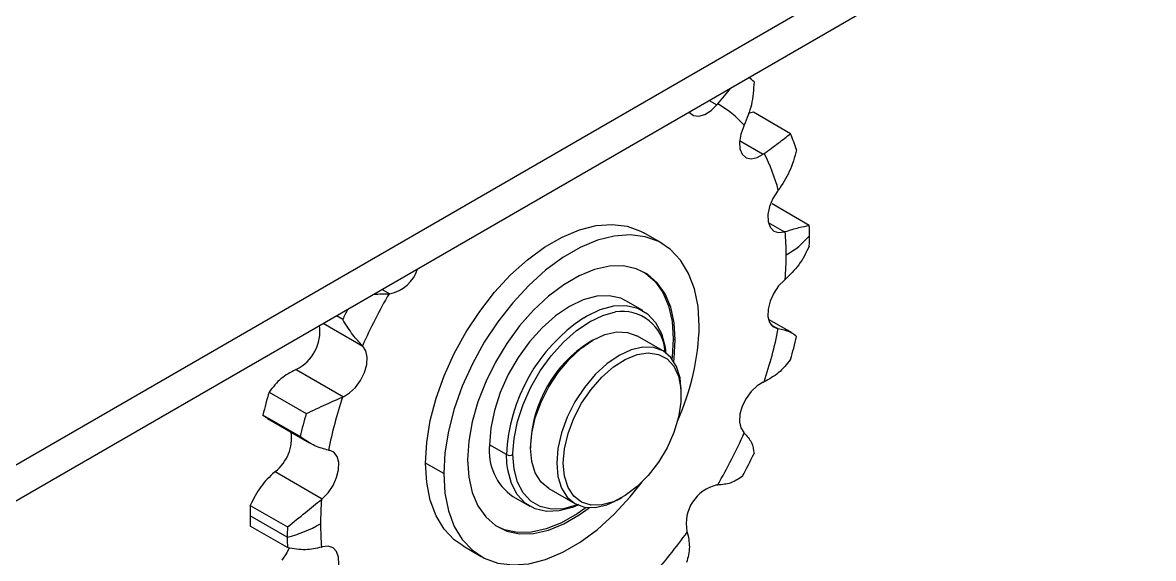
# Model space of a CAD drawing. Header units: metres. Extents: x 0 to 21025, y 0 to 14850.
# Drawn here: x 12517.3 to 12639.6, y 5241.2 to 5299.1 of the extents above; entities that cross this region are included whole.
import ezdxf

# ---------------------------------------------------------------- set-up
doc = ezdxf.new("R2010")
doc.units = ezdxf.units.M
doc.header["$LTSCALE"] = 25
doc.layers.add('SL4', color=4, linetype='Continuous')

msp = doc.modelspace()

# ---------------------------------------------------------------- linework, layer by layer
at = {"layer": 'SL4'}
for p, q in [((12132.155, 5029.361), (13069.054, 5570.221)), ((12132.155, 5025.472), (13069.054, 5566.332)), ((12591.56, 5290.68), (12592.395, 5290.198)), ((12596.335, 5289.391), (12595.786, 5289.251)), ((12600.356, 5287.07), (12596.335, 5289.391)), ((12594.844, 5286.352), (12597.413, 5284.869)), ((12602.39, 5277.164), (12598.369, 5279.485)), ((12597.953, 5277.477), (12599.693, 5276.472)), ((12586.433, 5275.234), (12584.475, 5276.365)), ((12556.177, 5270.254), (12557.012, 5269.772)), ((12584.382, 5267.956), (12582.544, 5269.017)), ((12551.919, 5267.001), (12551.23, 5267.399)), ((12600.528, 5265.536), (12597.974, 5267.01)), ((12549.814, 5266.581), (12554.109, 5264.101)), ((12598.257, 5266.426), (12598.958, 5266.021)), ((12578.973, 5264.75), (12578.62, 5264.546)), ((12586.565, 5263.59), (12583.736, 5265.222)), ((12587.665, 5264.92), (12587.891, 5264.79)), ((12546.895, 5261.592), (12551.993, 5258.649)), ((12543.953, 5259.151), (12547.973, 5256.83)), ((12588.538, 5258.82), (12588.538, 5259.229)), ((12547.31, 5254.342), (12543.289, 5256.663)), ((12543.289, 5256.663), (12543.803, 5256.323)), ((12543.78, 5256.285), (12548.325, 5253.661)), ((12569.638, 5252.391), (12567.799, 5253.452)), ((12572.239, 5253.493), (12572.239, 5253.085)), ((12569.678, 5251.46), (12569.638, 5252.391)), ((12570.329, 5252.391), (12570.33, 5252.554)), ((12562.842, 5250.33), (12560.884, 5251.461)), ((12544.616, 5250.564), (12549.714, 5247.62)), ((12574.212, 5248.724), (12577.041, 5247.091)), ((12570.33, 5247.859), (12572.168, 5246.798)), ((12581.804, 5247.564), (12582.157, 5247.768)), ((12541.919, 5246.897), (12545.939, 5244.576)), ((12545.923, 5243.446), (12541.902, 5245.767)), ((12545.939, 5242.336), (12541.919, 5244.657)), ((12564.932, 5242.513), (12566.891, 5241.382))]:
    msp.add_line(p, q, dxfattribs=at)
at = {"layer": 'SL4', "flags": 128}
for points in [[(12589.385, 5289.425), (12589.42, 5289.381), (12589.866, 5289.058), (12590.438, 5288.982), (12591.088, 5289.161), (12591.76, 5289.578), (12592.395, 5290.198)], [(12595.298, 5287.879), (12594.971, 5287.012), (12594.829, 5286.172), (12594.884, 5285.43), (12595.131, 5284.851), (12595.549, 5284.484), (12596.102, 5284.362), (12596.741, 5284.494), (12597.413, 5284.869)], [(12598.958, 5280.86), (12598.45, 5280.058), (12598.092, 5279.195), (12597.915, 5278.344), (12597.933, 5277.579), (12598.146, 5276.966), (12598.534, 5276.557), (12599.065, 5276.387), (12599.693, 5276.472)], [(12560.884, 5251.461), (12561.012, 5253.708), (12561.396, 5256.062), (12562.028, 5258.479), (12562.896, 5260.914), (12563.983, 5263.321), (12565.271, 5265.656), (12566.734, 5267.876), (12568.345, 5269.938), (12570.075, 5271.804), (12571.892, 5273.44), (12573.76, 5274.816), (12575.646, 5275.905), (12577.515, 5276.687), (12579.331, 5277.148), (12581.061, 5277.278), (12582.673, 5277.077), (12584.136, 5276.547), (12584.475, 5276.365)], [(12590.482, 5266.286), (12590.353, 5268.385), (12589.969, 5270.296), (12589.338, 5271.983), (12588.47, 5273.416), (12587.382, 5274.568), (12586.095, 5275.416), (12584.632, 5275.946), (12583.02, 5276.148), (12581.29, 5276.017), (12579.474, 5275.556), (12577.605, 5274.774), (12575.719, 5273.685), (12573.85, 5272.31), (12572.034, 5270.673), (12570.304, 5268.807), (12568.693, 5266.745), (12567.229, 5264.526), (12565.942, 5262.191), (12564.854, 5259.783), (12563.986, 5257.349), (12563.355, 5254.932), (12562.971, 5252.577), (12562.842, 5250.33)], [(12587.891, 5264.79), (12587.765, 5266.65), (12587.392, 5268.324), (12586.779, 5269.774), (12585.939, 5270.968), (12584.893, 5271.879), (12583.663, 5272.487), (12582.276, 5272.778), (12580.764, 5272.746), (12579.161, 5272.392), (12577.501, 5271.722), (12575.823, 5270.754), (12574.163, 5269.507), (12572.56, 5268.01), (12571.048, 5266.296), (12569.661, 5264.404), (12568.431, 5262.376), (12567.385, 5260.256), (12566.546, 5258.094), (12565.932, 5255.936), (12565.559, 5253.831), (12565.434, 5251.826)], [(12584.488, 5272.124), (12584.668, 5272.009), (12585.714, 5271.098), (12586.553, 5269.904), (12587.166, 5268.454), (12587.54, 5266.78), (12587.665, 5264.92)], [(12599.693, 5271.257), (12599.065, 5270.618), (12598.534, 5269.835), (12598.146, 5268.978), (12597.933, 5268.119), (12597.915, 5267.333), (12598.092, 5266.687), (12598.45, 5266.237), (12598.958, 5266.021)], [(12582.544, 5269.017), (12581.989, 5269.284), (12580.755, 5269.569), (12579.391, 5269.516), (12577.937, 5269.127), (12576.437, 5268.412), (12574.937, 5267.395), (12573.483, 5266.105), (12572.118, 5264.583), (12570.885, 5262.874), (12569.82, 5261.03), (12568.957, 5259.107), (12568.32, 5257.164), (12567.931, 5255.26), (12567.799, 5253.452)], [(12577.982, 5267.176), (12578.275, 5267.351), (12579.775, 5268.065), (12581.229, 5268.455), (12582.594, 5268.508), (12583.827, 5268.222), (12584.892, 5267.608), (12585.755, 5266.682), (12586.392, 5265.474), (12586.781, 5264.019), (12586.873, 5263.294)], [(12570.33, 5252.554), (12570.455, 5254.126), (12570.829, 5255.954), (12571.44, 5257.819), (12572.269, 5259.665), (12573.291, 5261.435), (12574.475, 5263.076), (12575.785, 5264.538), (12577.181, 5265.776), (12578.621, 5266.752), (12580.061, 5267.438), (12581.416, 5267.806)], [(12574.212, 5248.724), (12574.212, 5248.724), (12573.374, 5249.419), (12572.752, 5250.405), (12572.369, 5251.642), (12572.239, 5253.085), (12572.369, 5254.677), (12572.752, 5256.357), (12573.374, 5258.061), (12574.212, 5259.723), (12575.232, 5261.28), (12576.397, 5262.671), (12577.66, 5263.843), (12578.974, 5264.751), (12580.288, 5265.36), (12581.552, 5265.647), (12582.716, 5265.6), (12583.736, 5265.222)], [(12587.665, 5264.92), (12587.54, 5262.915), (12587.519, 5262.753)], [(12587.724, 5262.466), (12587.765, 5262.785), (12587.891, 5264.79)], [(12551.993, 5258.649), (12552.665, 5259.049), (12553.305, 5259.656), (12553.858, 5260.416), (12554.275, 5261.265), (12554.522, 5262.13), (12554.577, 5262.935), (12554.435, 5263.611), (12554.109, 5264.101)], [(12588.538, 5259.229), (12588.409, 5260.671), (12588.025, 5261.909), (12587.403, 5262.894), (12586.565, 5263.589), (12585.545, 5263.967), (12584.38, 5264.014), (12583.117, 5263.727), (12581.803, 5263.118), (12580.489, 5262.21), (12579.225, 5261.038), (12578.061, 5259.647), (12577.04, 5258.091), (12576.203, 5256.429), (12575.58, 5254.725), (12575.197, 5253.044), (12575.068, 5251.452), (12575.068, 5251.452)], [(12575.775, 5251.452), (12575.905, 5253.011), (12576.292, 5254.657), (12576.918, 5256.322), (12577.76, 5257.939), (12578.781, 5259.442), (12579.94, 5260.767), (12581.19, 5261.863), (12582.48, 5262.683), (12583.756, 5263.194), (12584.967, 5263.375), (12586.063, 5263.219), (12586.998, 5262.732), (12587.736, 5261.934), (12588.245, 5260.858), (12588.505, 5259.547), (12588.505, 5258.056), (12588.245, 5256.445), (12587.736, 5254.781), (12586.998, 5253.131), (12586.063, 5251.564), (12584.967, 5250.143), (12583.756, 5248.926), (12582.48, 5247.963), (12581.19, 5247.294), (12579.94, 5246.946), (12578.781, 5246.934), (12577.76, 5247.257), (12576.918, 5247.903), (12576.292, 5248.845), (12575.905, 5250.044), (12575.775, 5251.452)], [(12597.413, 5260.229), (12596.741, 5259.828), (12596.102, 5259.222), (12595.549, 5258.461), (12595.131, 5257.612), (12594.884, 5256.748), (12594.829, 5255.943), (12594.971, 5255.266), (12595.298, 5254.777)], [(12549.714, 5247.62), (12550.342, 5248.26), (12550.873, 5249.042), (12551.261, 5249.9), (12551.474, 5250.758), (12551.492, 5251.545), (12551.314, 5252.191), (12550.956, 5252.641), (12550.449, 5252.856)], [(12577.422, 5247.011), (12577.181, 5246.917), (12575.785, 5246.543), (12574.475, 5246.492), (12573.291, 5246.766), (12572.269, 5247.356), (12571.44, 5248.244), (12570.829, 5249.404), (12570.455, 5250.801), (12570.329, 5252.391)], [(12564.932, 5242.513), (12563.983, 5243.179), (12562.896, 5244.331), (12562.028, 5245.763), (12561.396, 5247.451), (12561.012, 5249.362), (12560.884, 5251.461)], [(12565.434, 5251.826), (12565.559, 5249.966), (12565.932, 5248.292), (12566.546, 5246.842), (12567.385, 5245.648), (12568.431, 5244.737), (12569.661, 5244.129), (12571.048, 5243.838), (12572.56, 5243.87), (12574.163, 5244.225), (12575.823, 5244.894), (12577.501, 5245.862), (12578.593, 5246.65)], [(12577.36, 5246.93), (12576.775, 5246.688), (12575.321, 5246.299), (12573.957, 5246.246), (12572.723, 5246.531), (12571.659, 5247.146), (12570.795, 5248.072), (12570.159, 5249.28), (12569.769, 5250.734), (12569.678, 5251.46)], [(12575.068, 5251.452), (12575.197, 5250.01), (12575.58, 5248.772), (12576.203, 5247.787), (12577.04, 5247.092), (12578.061, 5246.714), (12579.225, 5246.667), (12580.489, 5246.954), (12581.803, 5247.563), (12581.804, 5247.564)], [(12562.842, 5250.33), (12562.971, 5248.231), (12563.355, 5246.32), (12563.986, 5244.633), (12564.854, 5243.2), (12565.942, 5242.048), (12567.229, 5241.2), (12568.693, 5240.67), (12570.304, 5240.468), (12572.034, 5240.599), (12573.85, 5241.06), (12575.719, 5241.842), (12577.605, 5242.931), (12579.474, 5244.307), (12581.29, 5245.943), (12583.02, 5247.809), (12584.343, 5249.475)], [(12578.242, 5246.683), (12577.276, 5245.993), (12575.598, 5245.024), (12573.938, 5244.355), (12572.334, 5244), (12570.822, 5243.968), (12569.436, 5244.259), (12568.611, 5244.622)], [(12546.11, 5242.32), (12545.858, 5241.762), (12545.351, 5240.961)], [(12550.449, 5238.018), (12550.956, 5238.819), (12551.314, 5239.683), (12551.492, 5240.533), (12551.474, 5241.299), (12551.261, 5241.912), (12550.873, 5242.321), (12550.342, 5242.49), (12549.714, 5242.405)]]:
    msp.add_lwpolyline(points, dxfattribs=at)
at = {"layer": 'SL4'}
for centre, radius, start, end in [((12587.208, 5282.451), 13.762, 48.03771, 51.08299), ((12610.86, 5274.529), 24.217, 139.38552, 139.68238), ((12586.39, 5279.726), 12.195, 42.69497, 60.06194), ((12571.704, 5299.21), 26.173, 334.34682, 334.6287), ((12581.057, 5278.645), 21.057, 18.56036, 23.58272), ((12607.619, 5270.876), 17.319, 125.73297, 126.10417), ((12580.851, 5276.237), 18.788, 14.56516, 27.57792), ((12578.703, 5296.287), 25.461, 322.70567, 322.99278), ((12602.779, 5266.868), 10.088, 107.27975, 107.81197), ((12568.527, 5274.003), 31.355, 359.94756, 4.56954), ((12565.713, 5276.058), 36.693, 359.99249, 1.72651), ((12595.496, 5281.871), 9.033, 299.04532, 319.90875), ((12563.774, 5276.058), 38.632, 358.31738, 359.99287), ((12564.054, 5274.003), 35.827, 355.72534, 359.95411), ((12556.211, 5273.692), 4.001, 281.54883, 342.27615), ((12587.252, 5286.186), 19.433, 309.80446, 310.14824), ((12609.816, 5239.155), 61.11, 149.93061, 155.85297), ((12556.854, 5263.151), 6.623, 88.63483, 89.33941), ((12613.422, 5237.051), 68.408, 152.99039, 154.03575), ((12582.184, 5263.253), 4.617, 3.25147, 99.57148), ((12588.392, 5251.554), 18.773, 123.67712, 177.44491), ((12544.851, 5265.712), 4.599, 296.38857, 7.92423), ((12564.126, 5266.927), 26.363, 335.69017, 358.60736), ((12549.152, 5276.236), 50.921, 341.72409, 348.41288), ((12598.045, 5260.254), 5.839, 80.2347, 81.001), ((12557.79, 5268.069), 5.413, 226.34362, 227.14968), ((12585.941, 5252.952), 13.712, 122.26897, 177.73641), ((12545.445, 5278.645), 57.187, 343.77857, 346.35839), ((12551.54, 5250.671), 11.868, 113.03868, 113.51627), ((12592.769, 5271.15), 11.868, 293.03868, 293.51627), ((12598.863, 5243.176), 57.187, 163.77857, 166.35839), ((12600.255, 5242.641), 50.921, 161.72409, 168.41288), ((12556.638, 5247.727), 11.868, 113.03868, 113.51627), ((12602.884, 5240.855), 57.187, 163.77857, 166.35839), ((12541.834, 5254.161), 4.547, 307.71741, 8.21257), ((12539.591, 5279.723), 61.11, 329.93061, 335.85297), ((12591.617, 5250.808), 5.413, 46.34362, 47.14968), ((12573.741, 5252.772), 5.98, 173.46674, 235.22108), ((12551.362, 5258.624), 5.839, 260.2347, 261.001), ((12569.983, 5253.057), 0.751, 242.60967, 297.39033), ((12534.703, 5282.55), 68.635, 331.74964, 334.03393), ((12557.056, 5235.635), 19.433, 129.80446, 130.14824), ((12593.341, 5244.939), 4.272, 102.80111, 191.41526), ((12592.553, 5255.727), 6.623, 268.63483, 269.33941), ((12585.352, 5244.875), 35.827, 175.72534, 179.95411), ((12562.154, 5232.692), 19.433, 129.80446, 130.14824), ((12580.534, 5245.762), 38.632, 178.31738, 179.99287), ((12578.595, 5245.762), 36.693, 179.99249, 181.72651), ((12542.112, 5258.046), 15.089, 284.62992, 299.42742), ((12584.555, 5243.441), 38.632, 178.31738, 179.99287), ((12580.88, 5244.875), 31.355, 179.94756, 184.56954), ((12582.616, 5243.441), 36.693, 179.99249, 181.72651), ((12542.495, 5277.569), 57.496, 318.12136, 324.2895), ((12580.778, 5241.379), 8.805, 17.37575, 17.95852), ((12546.628, 5252.01), 10.088, 287.27975, 287.81197)]:
    msp.add_arc(centre, radius, start, end, dxfattribs=at)
for points, knots in [([(12596.41, 5292.684), (12596.357, 5291.852), (12596.256, 5290.237), (12595.648, 5288.727), (12595.353, 5287.995)], [0, 0, 0, 0, 0.51526331, 1, 1, 1, 1]), ([(12592.476, 5290.294), (12592.978, 5290.884), (12593.49, 5291.488), (12593.9, 5292.025), (12593.908, 5292.036)], [0, 0, 0, 0, 0.9789848, 1, 1, 1, 1]), ([(12597.504, 5284.935), (12598.039, 5285.325), (12599.141, 5286.132), (12599.943, 5286.751), (12600.356, 5287.07)], [0, 0, 0, 0, 0.4847219, 1, 1, 1, 1]), ([(12601.019, 5285.348), (12600.796, 5284.537), (12600.362, 5282.964), (12599.468, 5281.615), (12599.035, 5280.962)], [0, 0, 0, 0, 0.5152637, 1, 1, 1, 1]), ([(12599.782, 5276.501), (12600.299, 5276.657), (12601.364, 5276.979), (12602.041, 5277.101), (12602.39, 5277.164)], [0, 0, 0, 0, 0.48472482, 1, 1, 1, 1]), ([(12602.39, 5274.924), (12602.041, 5274.221), (12601.364, 5272.858), (12600.299, 5271.83), (12599.782, 5271.332)], [0, 0, 0, 0, 0.5152541, 1, 1, 1, 1]), ([(12555.213, 5269.698), (12555.227, 5269.699), (12555.897, 5269.786), (12556.419, 5269.779), (12556.931, 5269.773)], [0, 0, 0, 0, 0.0210148, 1, 1, 1, 1]), ([(12554.054, 5264.153), (12553.709, 5264.516), (12552.997, 5265.265), (12552.286, 5266.41), (12551.919, 5267.001)], [0, 0, 0, 0, 0.4847365, 1, 1, 1, 1]), ([(12599.035, 5266.009), (12599.468, 5265.913), (12600.362, 5265.716), (12600.796, 5265.348), (12601.019, 5265.158)], [0, 0, 0, 0, 0.484736, 1, 1, 1, 1]), ([(12600.356, 5262.67), (12599.943, 5262.149), (12599.141, 5261.139), (12598.039, 5260.552), (12597.504, 5260.268)], [0, 0, 0, 0, 0.5152562, 1, 1, 1, 1]), ([(12546.804, 5261.553), (12546.27, 5261.268), (12545.167, 5260.682), (12544.366, 5259.672), (12543.953, 5259.151)], [0, 0, 0, 0, 0.48472194, 1, 1, 1, 1]), ([(12547.973, 5256.83), (12548.701, 5257.169), (12550.112, 5257.828), (12551.318, 5258.354), (12551.903, 5258.609)], [0, 0, 0, 0, 0.5152562, 1, 1, 1, 1]), ([(12595.353, 5254.724), (12595.648, 5254.39), (12596.256, 5253.702), (12596.357, 5252.908), (12596.41, 5252.499)], [0, 0, 0, 0, 0.4847365, 1, 1, 1, 1]), ([(12550.372, 5252.869), (12549.888, 5252.993), (12548.891, 5253.25), (12547.848, 5253.971), (12547.31, 5254.342)], [0, 0, 0, 0, 0.4847361, 1, 1, 1, 1]), ([(12544.527, 5250.489), (12544.01, 5249.991), (12542.944, 5248.963), (12542.267, 5247.599), (12541.919, 5246.897)], [0, 0, 0, 0, 0.4847248, 1, 1, 1, 1]), ([(12595.163, 5250.063), (12594.754, 5249.777), (12593.962, 5249.22), (12592.961, 5249.142), (12592.476, 5249.104)], [0, 0, 0, 0, 0.5152637, 1, 1, 1, 1]), ([(12545.939, 5244.576), (12546.602, 5245.097), (12547.889, 5246.109), (12549.058, 5247.076), (12549.625, 5247.545)], [0, 0, 0, 0, 0.51525405, 1, 1, 1, 1]), ([(12589.181, 5244.009), (12589.298, 5243.478), (12589.541, 5242.384), (12589.261, 5241.283), (12589.117, 5240.715)], [0, 0, 0, 0, 0.4847353, 1, 1, 1, 1]), ([(12549.625, 5242.377), (12549.058, 5242.25), (12547.889, 5241.987), (12546.602, 5242.217), (12545.939, 5242.336)], [0, 0, 0, 0, 0.4847248, 1, 1, 1, 1])]:
    msp.add_open_spline(points, degree=3, knots=knots, dxfattribs=at)

doc.saveas('drawing.dxf')
